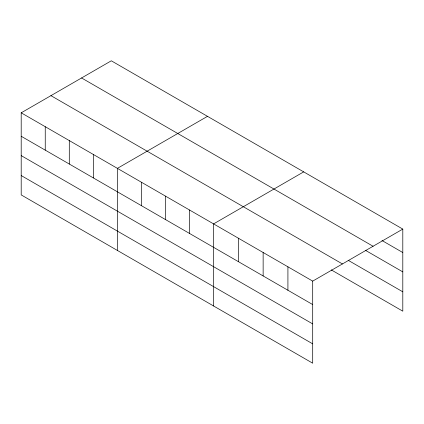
<?xml version="1.0" encoding="UTF-8"?>
<svg xmlns="http://www.w3.org/2000/svg" width="424" height="424" viewBox="0 0 424 424"><rect width="100%" height="100%" fill="white"/><g stroke="black" fill="none" stroke-linecap="round" stroke-linejoin="round"><path stroke-width="0.64" d="M312.695 323.909L312.695 281.112L21.2 112.821L21.2 194.907L312.695 363.198L312.695 323.909L21.2 155.613M331.282 269.892L402.8 311.179L402.8 229.093L111.305 60.802L21.2 112.821M207.5 116.335L117.395 168.36L117.395 250.446M303.69 171.874L213.585 223.893L213.585 305.98M312.695 281.112L402.8 229.093M381.966 240.503L402.8 252.534M81.572 77.968L373.067 246.259M365.636 250.43L402.8 271.885M348.178 260.288L402.8 291.823M50.933 95.654L342.428 263.945M21.2 136.263L312.695 304.554M21.2 175.552L312.695 343.848M287.917 266.807L287.917 290.249M263.14 252.503L263.14 275.945M238.362 238.198L238.362 261.64M189.539 210.013L189.539 233.449M165.493 196.127L165.493 219.568M141.441 182.241L141.441 205.682M93.344 154.474L93.344 177.916M69.297 140.588L69.297 164.03M45.246 126.707L45.246 150.144"/></g></svg>
